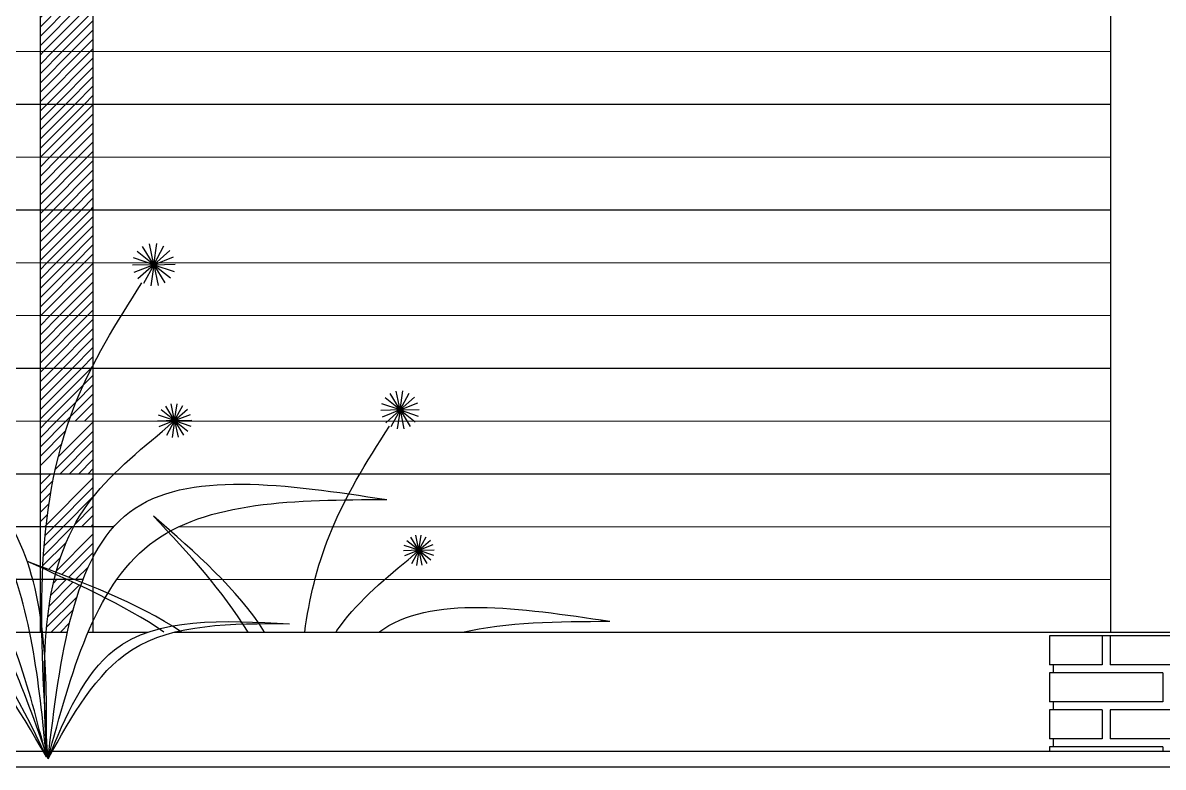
# Model space of a CAD drawing. Extents: x -7 to 226, y -20 to 32.
# Drawn here: x 165.626 to 167.786, y 6.673 to 8.083 of the extents above; entities that cross this region are included whole.
import ezdxf

# ---------------------------------------------------------------- set-up
doc = ezdxf.new("R2010")
doc.units = 0
doc.header["$LTSCALE"] = 20
doc.layers.get('0').update_dxf_attribs({"linetype": 'CONTINUOUS'})
for name, color, linetype in [('DIM', 244, 'CONTINUOUS'), ('MADEIRAME', 244, 'CONTINUOUS'), ('VISTAP', 244, 'CONTINUOUS')]:
    doc.layers.add(name, color=color, linetype=linetype)

# ---------------------------------------------------------------- blocks, each defined once
blk = doc.blocks.new('*X93')
at = {"color": 0, "linetype": 'CONTINUOUS'}
for p, q in [((5.0702, -56.448), (5.0975, -56.4208)), ((5.0702, -56.4304), (5.0798, -56.4208)), ((5.0863, -56.4497), (5.1152, -56.4208)), ((5.104, -56.4497), (5.1329, -56.4208)), ((5.1216, -56.4497), (5.1505, -56.4208)), ((5.1393, -56.4497), (5.1682, -56.4208)), ((5.157, -56.4497), (5.1702, -56.4364)), ((5.0702, -56.4657), (5.0863, -56.4497)), ((5.0751, -56.4786), (5.104, -56.4497)), ((5.0927, -56.4786), (5.1216, -56.4497)), ((5.1104, -56.4786), (5.1393, -56.4497)), ((5.1281, -56.4786), (5.157, -56.4497)), ((5.1458, -56.4786), (5.1702, -56.4541)), ((5.0702, -56.5011), (5.0927, -56.4786)), ((5.0702, -56.4834), (5.0751, -56.4786)), ((5.0815, -56.5075), (5.1104, -56.4786)), ((5.0992, -56.5075), (5.1281, -56.4786)), ((5.1169, -56.5075), (5.1458, -56.4786)), ((5.1345, -56.5075), (5.1634, -56.4786)), ((5.1522, -56.5075), (5.1702, -56.4895)), ((5.1634, -56.4786), (5.1702, -56.4718)), ((5.0702, -56.5188), (5.0815, -56.5075)), ((5.0703, -56.5364), (5.0992, -56.5075)), ((5.088, -56.5364), (5.1169, -56.5075)), ((5.1056, -56.5364), (5.1345, -56.5075)), ((5.1233, -56.5364), (5.1522, -56.5075)), ((5.141, -56.5364), (5.1699, -56.5075)), ((5.1699, -56.5075), (5.1702, -56.5071)), ((5.1587, -56.5364), (5.1702, -56.5248)), ((5.0702, -56.5541), (5.088, -56.5364)), ((5.0702, -56.5364), (5.0703, -56.5364)), ((5.0767, -56.5653), (5.1056, -56.5364)), ((5.0944, -56.5653), (5.1233, -56.5364)), ((5.1121, -56.5653), (5.141, -56.5364)), ((5.1298, -56.5653), (5.1587, -56.5364)), ((5.1475, -56.5653), (5.1702, -56.5425)), ((5.0702, -56.5895), (5.0944, -56.5653)), ((5.0702, -56.5718), (5.0767, -56.5653)), ((5.0832, -56.5942), (5.1121, -56.5653)), ((5.1009, -56.5942), (5.1298, -56.5653)), ((5.1186, -56.5942), (5.1475, -56.5653)), ((5.1362, -56.5942), (5.1651, -56.5653)), ((5.1651, -56.5653), (5.1702, -56.5602)), ((5.0702, -56.6071), (5.0832, -56.5942)), ((5.072, -56.6231), (5.1009, -56.5942)), ((5.0897, -56.6231), (5.1186, -56.5942)), ((5.1073, -56.6231), (5.1362, -56.5942)), ((5.125, -56.6231), (5.1539, -56.5942)), ((5.1427, -56.6231), (5.1702, -56.5955)), ((5.1539, -56.5942), (5.1702, -56.5779)), ((5.1604, -56.6231), (5.1702, -56.6132)), ((5.0702, -56.7486), (5.1457, -56.6731)), ((5.0702, -56.7309), (5.128, -56.6731)), ((5.0702, -56.7132), (5.1104, -56.6731)), ((5.0702, -56.6955), (5.0927, -56.6731)), ((5.0702, -56.6779), (5.075, -56.6731)), ((5.0774, -56.7591), (5.1634, -56.6731)), ((5.095, -56.7591), (5.1702, -56.6839)), ((5.1127, -56.7591), (5.1702, -56.7016)), ((5.1304, -56.7591), (5.1702, -56.7193)), ((5.1481, -56.7591), (5.1702, -56.737)), ((5.0702, -56.8546), (5.1657, -56.7591)), ((5.0702, -56.837), (5.1481, -56.7591)), ((5.0702, -56.8193), (5.1304, -56.7591)), ((5.0702, -56.8016), (5.1127, -56.7591)), ((5.0702, -56.7839), (5.095, -56.7591)), ((5.0702, -56.7662), (5.0774, -56.7591)), ((5.1657, -56.7591), (5.1702, -56.7546)), ((5.0834, -56.8591), (5.1702, -56.7723)), ((5.1011, -56.8591), (5.1702, -56.79)), ((5.1188, -56.8591), (5.1702, -56.8077)), ((5.1364, -56.8591), (5.1702, -56.8253)), ((5.1541, -56.8591), (5.1702, -56.843)), ((5.0702, -56.9253), (5.1364, -56.8591)), ((5.0702, -56.9077), (5.1188, -56.8591)), ((5.0702, -56.89), (5.1011, -56.8591)), ((5.0702, -56.8723), (5.0834, -56.8591)), ((5.0702, -56.943), (5.1541, -56.8591)), ((5.0718, -56.9591), (5.1702, -56.8607)), ((5.0895, -56.9591), (5.1702, -56.8784)), ((5.1072, -56.9591), (5.1702, -56.8961)), ((5.1248, -56.9591), (5.1702, -56.9137)), ((5.1425, -56.9591), (5.1702, -56.9314)), ((5.0702, -56.9607), (5.0718, -56.9591)), ((5.0702, -56.9784), (5.0895, -56.9591)), ((5.0702, -56.9961), (5.1072, -56.9591)), ((5.0702, -57.0137), (5.1248, -56.9591)), ((5.0702, -57.0314), (5.1425, -56.9591)), ((5.0702, -57.0491), (5.1602, -56.9591)), ((5.1602, -56.9591), (5.1702, -56.9491)), ((5.0779, -57.0591), (5.1702, -56.9668)), ((5.0956, -57.0591), (5.1702, -56.9844)), ((5.1132, -57.0591), (5.1702, -57.0021)), ((5.1309, -57.0591), (5.1702, -57.0198)), ((5.1486, -57.0591), (5.1702, -57.0375)), ((5.0702, -57.0668), (5.0779, -57.0591)), ((5.0702, -57.0844), (5.0956, -57.0591)), ((5.0702, -57.1021), (5.1132, -57.0591)), ((5.0702, -57.1198), (5.1309, -57.0591)), ((5.0702, -57.1375), (5.1486, -57.0591)), ((5.0702, -57.1552), (5.1663, -57.0591)), ((5.0839, -57.1591), (5.1702, -57.0728)), ((5.1663, -57.0591), (5.1702, -57.0552)), ((5.1016, -57.1591), (5.1702, -57.0905)), ((5.1193, -57.1591), (5.1702, -57.1082)), ((5.137, -57.1591), (5.1702, -57.1259)), ((5.0702, -57.1728), (5.0839, -57.1591)), ((5.0702, -57.1905), (5.1016, -57.1591)), ((5.0702, -57.2082), (5.1193, -57.1591)), ((5.0702, -57.2259), (5.137, -57.1591)), ((5.0702, -57.2435), (5.1546, -57.1591)), ((5.1546, -57.1591), (5.1702, -57.1435)), ((5.0723, -57.2591), (5.1702, -57.1612)), ((5.09, -57.2591), (5.1702, -57.1789)), ((5.1077, -57.2591), (5.1702, -57.1966)), ((5.1254, -57.2591), (5.1702, -57.2143)), ((5.143, -57.2591), (5.1702, -57.2319)), ((5.0702, -57.2612), (5.0723, -57.2591)), ((5.0702, -57.2789), (5.09, -57.2591)), ((5.0702, -57.2966), (5.1077, -57.2591)), ((5.0702, -57.3143), (5.1254, -57.2591)), ((5.0702, -57.3319), (5.143, -57.2591)), ((5.0702, -57.3496), (5.1607, -57.2591)), ((5.0784, -57.3591), (5.1702, -57.2673)), ((5.1607, -57.2591), (5.1702, -57.2496)), ((5.0961, -57.3591), (5.1702, -57.285)), ((5.1137, -57.3591), (5.1702, -57.3026)), ((5.1314, -57.3591), (5.1702, -57.3203)), ((5.1491, -57.3591), (5.1702, -57.338)), ((5.1668, -57.3591), (5.1702, -57.3557))]:
    blk.add_line(p, q, dxfattribs=at)
blk = doc.blocks.new('*X94')
at = {"color": 0, "linetype": 'CONTINUOUS'}
for p, q in [((5.0702, -57.4557), (5.1668, -57.3591)), ((5.0702, -57.438), (5.1491, -57.3591)), ((5.0702, -57.4203), (5.1314, -57.3591)), ((5.0702, -57.4026), (5.1137, -57.3591)), ((5.0702, -57.385), (5.0961, -57.3591)), ((5.0702, -57.3673), (5.0784, -57.3591)), ((5.0845, -57.4591), (5.152, -57.3916)), ((5.1021, -57.4591), (5.1385, -57.4228)), ((5.1198, -57.4591), (5.1275, -57.4514))]:
    blk.add_line(p, q, dxfattribs=at)
blk = doc.blocks.new('*X95')
at = {"color": 0, "linetype": 'CONTINUOUS'}
for p, q in [((5.152, -57.3916), (5.1702, -57.3734)), ((5.1385, -57.4228), (5.1702, -57.391)), ((5.1275, -57.4514), (5.1702, -57.4087)), ((5.1375, -57.4591), (5.1702, -57.4264)), ((5.0702, -57.5087), (5.1198, -57.4591)), ((5.0702, -57.491), (5.1021, -57.4591)), ((5.0702, -57.4734), (5.0845, -57.4591)), ((5.1045, -57.5274), (5.1702, -57.4617)), ((5.1552, -57.4591), (5.1702, -57.4441)), ((5.0702, -57.5264), (5.1185, -57.4781)), ((5.0991, -57.5505), (5.1702, -57.4794)), ((5.0702, -57.5441), (5.1109, -57.5034)), ((5.1082, -57.5591), (5.1702, -57.4971)), ((5.1259, -57.5591), (5.1702, -57.5148)), ((5.1436, -57.5591), (5.1702, -57.5325)), ((5.0702, -57.5794), (5.0905, -57.5591)), ((5.0702, -57.5617), (5.0729, -57.5591)), ((5.0789, -57.6591), (5.1702, -57.5678)), ((5.1612, -57.5591), (5.1702, -57.5501)), ((5.0702, -57.5971), (5.0945, -57.5729)), ((5.0966, -57.6591), (5.1702, -57.5855)), ((5.0702, -57.6148), (5.0905, -57.5945)), ((5.1143, -57.6591), (5.1702, -57.6032)), ((5.0702, -57.6325), (5.0871, -57.6156)), ((5.1361, -57.655), (5.1702, -57.6208)), ((5.0702, -57.6501), (5.0842, -57.6361)), ((5.1496, -57.6591), (5.1702, -57.6385)), ((5.1673, -57.6591), (5.1702, -57.6562)), ((5.0767, -57.7144), (5.1319, -57.6591)), ((5.0781, -57.6954), (5.1143, -57.6591)), ((5.0798, -57.676), (5.0966, -57.6591)), ((5.0988, -57.7453), (5.1702, -57.6739)), ((5.0755, -57.7332), (5.1197, -57.6891)), ((5.1116, -57.7502), (5.1702, -57.6915)), ((5.0859, -57.7405), (5.1089, -57.7175)), ((5.1244, -57.7551), (5.1702, -57.7092)), ((5.138, -57.7591), (5.1618, -57.7353)), ((5.0874, -57.8098), (5.1325, -57.7647)), ((5.0909, -57.7886), (5.1203, -57.7591)), ((5.0954, -57.7664), (5.1027, -57.7591)), ((5.0847, -57.8301), (5.1445, -57.7703)), ((5.0826, -57.8499), (5.1399, -57.7926)), ((5.091, -57.8591), (5.1324, -57.8178)), ((5.1087, -57.8591), (5.1261, -57.8417))]:
    blk.add_line(p, q, dxfattribs=at)
blk = doc.blocks.new('A$C3')
at = {"layer": 'DIM', "color": 10, "linetype": 'CONTINUOUS'}
for p, q in [((7.5347, 2.1182), (7.503, 2.1433)), ((7.5347, 2.1182), (7.5135, 2.1526)), ((7.5347, 2.1182), (7.5266, 2.1578)), ((7.5347, 2.1182), (7.5406, 2.1582)), ((7.5347, 2.1182), (7.5539, 2.1537)), ((7.5347, 2.1182), (7.5649, 2.145)), ((7.5347, 2.1182), (7.4943, 2.1171)), ((7.5347, 2.1182), (7.4963, 2.131)), ((7.5347, 2.1182), (7.4971, 2.1033)), ((7.5347, 2.1182), (7.5044, 2.0914)), ((7.5347, 2.1182), (7.5154, 2.0827)), ((7.5347, 2.1182), (7.5288, 2.0782)), ((7.5347, 2.1182), (7.5723, 2.133)), ((7.5347, 2.1182), (7.5751, 2.1193)), ((7.5347, 2.1182), (7.5428, 2.0786)), ((7.5347, 2.1182), (7.5558, 2.0838)), ((7.5347, 2.1182), (7.5663, 2.0931)), ((7.5347, 2.1182), (7.573, 2.1054)), ((7.5742, 1.823), (7.5488, 1.8431)), ((7.5742, 1.823), (7.5572, 1.8505)), ((7.5742, 1.823), (7.5677, 1.8546)), ((7.5742, 1.823), (7.5789, 1.8549)), ((7.5742, 1.823), (7.5896, 1.8514)), ((7.5742, 1.823), (7.5984, 1.8444)), ((7.5742, 1.823), (7.5418, 1.8221)), ((7.5742, 1.823), (7.5435, 1.8332)), ((7.5742, 1.823), (7.5441, 1.8111)), ((7.5742, 1.823), (7.55, 1.8015)), ((7.5742, 1.823), (7.5588, 1.7945)), ((7.5742, 1.823), (7.5694, 1.791)), ((7.5742, 1.823), (7.6042, 1.8348)), ((7.5742, 1.823), (7.6065, 1.8238)), ((7.5742, 1.823), (7.6048, 1.8127)), ((7.5742, 1.823), (7.5995, 1.8029)), ((7.5742, 1.823), (7.5911, 1.7954)), ((7.5742, 1.823), (7.5806, 1.7913))]:
    blk.add_line(p, q, dxfattribs=at)
at = {"layer": 'DIM', "color": 253, "linetype": 'CONTINUOUS'}
for p, q in [((8.0013, 1.8431), (7.9728, 1.8658)), ((8.0013, 1.8431), (7.9823, 1.8741)), ((8.0013, 1.8431), (7.994, 1.8788)), ((8.0013, 1.8431), (8.0066, 1.8791)), ((8.0013, 1.8431), (8.0186, 1.8751)), ((8.0013, 1.8431), (8.0285, 1.8673)), ((8.0013, 1.8431), (7.9649, 1.8422)), ((8.0013, 1.8431), (7.9668, 1.8546)), ((8.0013, 1.8431), (7.9675, 1.8298)), ((8.0013, 1.8431), (7.9741, 1.819)), ((8.0013, 1.8431), (7.984, 1.8112)), ((8.0013, 1.8431), (7.996, 1.8072)), ((8.0013, 1.8431), (8.0351, 1.8565)), ((8.0013, 1.8431), (8.0377, 1.8441)), ((8.0013, 1.8431), (8.0358, 1.8316)), ((8.0013, 1.8431), (8.0298, 1.8205)), ((8.0013, 1.8431), (8.0203, 1.8121)), ((8.0013, 1.8431), (8.0086, 1.8075)), ((8.0368, 1.5774), (8.0216, 1.6022)), ((8.0368, 1.5774), (8.031, 1.6059)), ((8.0368, 1.5774), (8.0411, 1.6062)), ((8.0368, 1.5774), (8.0507, 1.603)), ((8.0368, 1.5774), (8.0077, 1.5766)), ((8.0368, 1.5774), (8.0092, 1.5866)), ((8.0368, 1.5774), (8.0098, 1.5667)), ((8.0368, 1.5774), (8.014, 1.5955)), ((8.0368, 1.5774), (8.0151, 1.5581)), ((8.0368, 1.5774), (8.023, 1.5518)), ((8.0368, 1.5774), (8.0326, 1.5486)), ((8.0368, 1.5774), (8.0586, 1.5967)), ((8.0368, 1.5774), (8.0639, 1.5881)), ((8.0368, 1.5774), (8.0659, 1.5782)), ((8.0368, 1.5774), (8.0427, 1.5489)), ((8.0368, 1.5774), (8.0521, 1.5526)), ((8.0368, 1.5774), (8.0596, 1.5593)), ((8.0368, 1.5774), (8.0644, 1.5682))]:
    blk.add_line(p, q, dxfattribs=at)
at = {"layer": 'DIM', "color": 92, "linetype": 'CONTINUOUS'}
blk.add_open_spline([(7.3343, 1.1823), (7.3193, 1.4156), (7.2983, 1.7404), (7.4637, 2.0088), (7.5123, 2.0839)], degree=3, knots=[0, 0, 0, 0, 0.6725062, 0.9366976, 0.9366976, 0.9366976, 0.9366976], dxfattribs=at)
for points in [[(7.3313, 1.1855), (7.2773, 1.6), (7.0158, 1.8943)], [(7.3313, 1.1855), (7.2441, 1.5959), (7.0158, 1.8943)], [(7.3343, 1.1823), (7.157, 1.5461), (6.7502, 1.799)], [(7.3313, 1.1855), (7.186, 1.5503), (6.7502, 1.799)], [(7.3313, 1.1855), (7.4019, 1.6539), (7.5513, 1.8031)], [(7.3343, 1.1823), (7.489, 1.6498), (7.9759, 1.6736)], [(7.3343, 1.1823), (7.5268, 1.5882), (7.9759, 1.6736)], [(7.3313, 1.1855), (7.1362, 1.4384), (6.8955, 1.3969)], [(7.3343, 1.1823), (7.46, 1.3886), (7.792, 1.4384)], [(7.3313, 1.1855), (7.1445, 1.4052), (6.8955, 1.3969)], [(7.3343, 1.1823), (7.4932, 1.3886), (7.792, 1.4384)]]:
    blk.add_spline(points, degree=3, dxfattribs=at)
at = {"layer": 'DIM', "color": 253, "linetype": 'CONTINUOUS'}
for points, knots in [([(7.8207, 1.4223), (7.8292, 1.4851), (7.8615, 1.6215), (7.9375, 1.7447), (7.9812, 1.8122)], [0.4589945, 0.4589945, 0.4589945, 0.4589945, 0.6725062, 0.9366976, 0.9366976, 0.9366976, 0.9366976]), ([(7.8798, 1.4223), (7.8804, 1.4233), (7.9147, 1.4747), (7.966, 1.5176), (8.0163, 1.5596)], [0.4225953, 0.4225953, 0.4225953, 0.4225953, 0.4263414, 0.6164085, 0.6164085, 0.6164085, 0.6164085])]:
    blk.add_open_spline(points, degree=3, knots=knots, dxfattribs=at)
for points in [[(7.7447, 1.4223), (7.6932, 1.5039), (7.6138, 1.5728), (7.5343, 1.6417)], [(7.7132, 1.4223), (7.6658, 1.5011), (7.6001, 1.5714), (7.5343, 1.6417)], [(7.554, 1.4224), (7.4768, 1.4751), (7.386, 1.5155), (7.2953, 1.5559)], [(7.5871, 1.4224), (7.5034, 1.4787), (7.3993, 1.5173), (7.2953, 1.5559)], [(7.9612, 1.4223), (8.0576, 1.494), (8.228, 1.4685), (8.3984, 1.443)], [(8.1195, 1.4223), (8.2026, 1.4419), (8.3005, 1.4425), (8.3984, 1.443)]]:
    blk.add_open_spline(points, degree=3, dxfattribs=at)
at = {"layer": 'VISTAP', "color": 244}
blk.add_line((9.3475, 1.4215), (9.3475, 4.3721), dxfattribs=at)
at = {"layer": 'VISTAP', "color": 253, "linetype": 'CONTINUOUS'}
for p, q in [((7.3194, 2.8646), (7.3194, 1.4224)), ((7.4194, 2.8646), (7.4194, 1.4224))]:
    blk.add_line(p, q, dxfattribs=at)
at = {"layer": 'VISTAP', "color": 30, "linetype": 'CONTINUOUS'}
for p, q in [((6.9493, 2.5225), (9.3475, 2.522)), ((6.9493, 2.4225), (9.3475, 2.422)), ((6.9493, 2.3225), (9.3475, 2.322)), ((6.9493, 2.2225), (9.3475, 2.222)), ((6.9425, 2.1225), (9.3475, 2.122)), ((6.9493, 2.0225), (9.3475, 2.022)), ((6.9493, 1.9225), (9.3475, 1.922)), ((7.0973, 1.8224), (9.3475, 1.822)), ((7.196, 1.7224), (9.3475, 1.722)), ((7.2661, 1.6224), (7.4593, 1.6224)), ((7.583, 1.6224), (9.3475, 1.622)), ((6.9424, 1.5225), (7.4009, 1.5224)), ((7.465, 1.5224), (9.3475, 1.522))]:
    blk.add_line(p, q, dxfattribs=at)
at = {"layer": 'VISTAP', "color": 244, "linetype": 'CONTINUOUS'}
for p, q in [((7.1711, 1.4224), (7.3712, 1.4224)), ((7.4105, 1.4224), (7.5241, 1.4224)), ((7.5741, 1.4224), (12.0278, 1.4215))]:
    blk.add_line(p, q, dxfattribs=at)
at = {"layer": 'VISTAP', "color": 30}
for p, q in [((9.2312, 1.4154), (9.2312, 1.3604)), ((9.5612, 1.4154), (9.2312, 1.4154)), ((9.3312, 1.4154), (9.3312, 1.3604)), ((9.3462, 1.4154), (9.3462, 1.3604)), ((9.3312, 1.3604), (9.2312, 1.3604)), ((9.2312, 1.3454), (9.2312, 1.2904)), ((9.3462, 1.3454), (9.2312, 1.3454)), ((9.2386, 1.3604), (9.2386, 1.3454)), ((9.5612, 1.3604), (9.3462, 1.3604)), ((9.4462, 1.3454), (9.3462, 1.3454)), ((9.4462, 1.3454), (9.4462, 1.2904)), ((9.3462, 1.2904), (9.2312, 1.2904)), ((9.2312, 1.2754), (9.2312, 1.2204)), ((9.3312, 1.2754), (9.2312, 1.2754)), ((9.2386, 1.2904), (9.2386, 1.2754)), ((9.3312, 1.2754), (9.3312, 1.2204)), ((9.4462, 1.2904), (9.3462, 1.2904)), ((9.5612, 1.2754), (9.3462, 1.2754)), ((9.3462, 1.2754), (9.3462, 1.2204)), ((9.3312, 1.2204), (9.2312, 1.2204)), ((9.2386, 1.2204), (9.2386, 1.2054)), ((9.5612, 1.2204), (9.3462, 1.2204)), ((9.2312, 1.2054), (9.2312, 1.1965)), ((9.3462, 1.2054), (9.2312, 1.2054)), ((9.4462, 1.2054), (9.3462, 1.2054)), ((9.4462, 1.2054), (9.4462, 1.1965))]:
    blk.add_line(p, q, dxfattribs=at)
at = {"layer": 'VISTAP', "color": 92, "linetype": 'CONTINUOUS'}
for p, q in [((13.0541, 1.1965), (0.0146, 1.1965)), ((13.0541, 1.1665), (0.0146, 1.1665))]:
    blk.add_line(p, q, dxfattribs=at)
at = {"layer": 'DIM', "color": 252, "linetype": 'CONTINUOUS'}
for name in ['*X93', '*X94', '*X95']:
    blk.add_blockref(name, (2.2491, 59.2815), dxfattribs=at)

msp = doc.modelspace()

# ---------------------------------------------------------------- block references
at = {"layer": 'MADEIRAME', "color": 30, "linetype": 'CONTINUOUS'}
msp.add_blockref('A$C3', (158.3395, 5.5068), dxfattribs=at)

doc.saveas('drawing.dxf')
